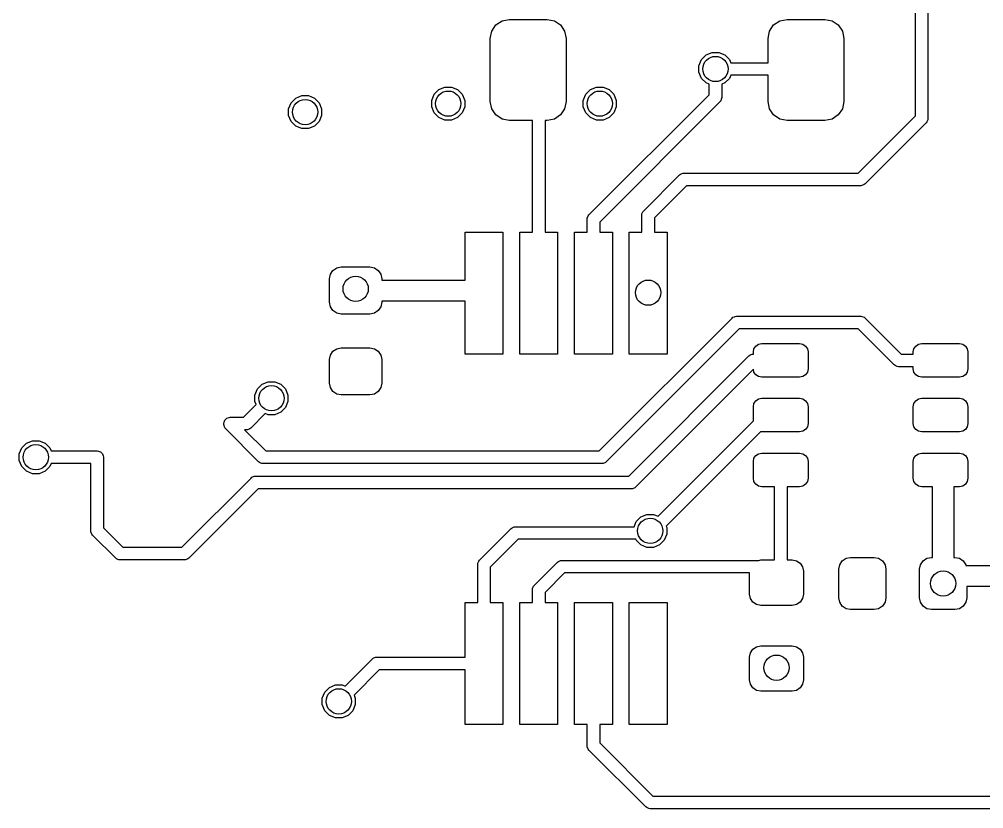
# Model space of a CAD drawing. Extents: x -2.55 to 2.19, y 0.21 to 3.97.
# Drawn here: x -2.4376 to -1.9865, y 3.0278 to 3.3969 of the extents above; entities that cross this region are included whole.
import ezdxf

# ---------------------------------------------------------------- set-up
doc = ezdxf.new("R2010")
doc.units = 0
doc.header["$MEASUREMENT"] = 0
doc.layers.add('BLACK', color=7, linetype='CONTINUOUS')

msp = doc.modelspace()

# ---------------------------------------------------------------- linework, layer by layer
at = {"layer": 'BLACK', "linetype": 'CONTINUOUS'}
for p, q in [((-2.0126, 3.41559), (-2.0126, 3.35055)), ((-2.0185, 3.35177), (-2.0185, 3.41437)), ((-2.21185, 3.39618), (-2.20846, 3.39685)), ((-2.20846, 3.39685), (-2.19075, 3.39685)), ((-2.19075, 3.39685), (-2.18736, 3.39618)), ((-2.08193, 3.39618), (-2.07854, 3.39685)), ((-2.07854, 3.39685), (-2.06083, 3.39685)), ((-2.06083, 3.39685), (-2.05744, 3.39618)), ((-2.21665, 3.39138), (-2.21473, 3.39426)), ((-2.21473, 3.39426), (-2.21185, 3.39618)), ((-2.18736, 3.39618), (-2.18448, 3.39426)), ((-2.18448, 3.39426), (-2.18256, 3.39138)), ((-2.08673, 3.39138), (-2.08481, 3.39426)), ((-2.08481, 3.39426), (-2.08193, 3.39618)), ((-2.05744, 3.39618), (-2.05456, 3.39426)), ((-2.05456, 3.39426), (-2.05264, 3.39138)), ((-2.21732, 3.38799), (-2.21665, 3.39138)), ((-2.21732, 3.35846), (-2.21732, 3.38799)), ((-2.18256, 3.39138), (-2.18189, 3.38799)), ((-2.18189, 3.38799), (-2.18189, 3.35846)), ((-2.0874, 3.38799), (-2.08673, 3.39138)), ((-2.0874, 3.37664), (-2.0874, 3.38799)), ((-2.05264, 3.39138), (-2.05197, 3.38799)), ((-2.05197, 3.38799), (-2.05197, 3.35846)), ((-2.11855, 3.37806), (-2.11638, 3.38024)), ((-2.11638, 3.38024), (-2.11354, 3.38141)), ((-2.11354, 3.38141), (-2.11047, 3.38141)), ((-2.11047, 3.38141), (-2.10763, 3.38024)), ((-2.10763, 3.38024), (-2.10546, 3.37806)), ((-2.11973, 3.37523), (-2.11855, 3.37806)), ((-2.11973, 3.37215), (-2.11973, 3.37523)), ((-2.10546, 3.37806), (-2.10487, 3.37664)), ((-2.10487, 3.37664), (-2.0874, 3.37664)), ((-2.11855, 3.36931), (-2.11973, 3.37215)), ((-2.10487, 3.37074), (-2.10546, 3.36931)), ((-2.0874, 3.37074), (-2.10487, 3.37074)), ((-2.0874, 3.35846), (-2.0874, 3.37074)), ((-2.11638, 3.36714), (-2.11855, 3.36931)), ((-2.11496, 3.36655), (-2.11638, 3.36714)), ((-2.11496, 3.36166), (-2.11496, 3.36655)), ((-2.10763, 3.36714), (-2.10906, 3.36655)), ((-2.10906, 3.36655), (-2.10906, 3.36043)), ((-2.10546, 3.36931), (-2.10763, 3.36714)), ((-2.30831, 3.36009), (-2.30547, 3.36127)), ((-2.30547, 3.36127), (-2.3024, 3.36127)), ((-2.3024, 3.36127), (-2.29956, 3.36009)), ((-2.24473, 3.35902), (-2.24355, 3.36185)), ((-2.24355, 3.36185), (-2.24138, 3.36403)), ((-2.24138, 3.36403), (-2.23854, 3.3652)), ((-2.23854, 3.3652), (-2.23547, 3.3652)), ((-2.23547, 3.3652), (-2.23263, 3.36403)), ((-2.23263, 3.36403), (-2.23046, 3.36185)), ((-2.23046, 3.36185), (-2.22929, 3.35902)), ((-2.17386, 3.35902), (-2.17269, 3.36185)), ((-2.17269, 3.36185), (-2.17052, 3.36403)), ((-2.17118, 3.30543), (-2.11496, 3.36166)), ((-2.17052, 3.36403), (-2.16768, 3.3652)), ((-2.16768, 3.3652), (-2.16461, 3.3652)), ((-2.16461, 3.3652), (-2.16177, 3.36403)), ((-2.16177, 3.36403), (-2.15959, 3.36185)), ((-2.15959, 3.36185), (-2.15842, 3.35902)), ((-2.31166, 3.35508), (-2.31048, 3.35792)), ((-2.31048, 3.35792), (-2.30831, 3.36009)), ((-2.29956, 3.36009), (-2.29739, 3.35792)), ((-2.29739, 3.35792), (-2.29621, 3.35508)), ((-2.24473, 3.35594), (-2.24473, 3.35902)), ((-2.22929, 3.35902), (-2.22929, 3.35594)), ((-2.21665, 3.35507), (-2.21732, 3.35846)), ((-2.18189, 3.35846), (-2.18256, 3.35507)), ((-2.17386, 3.35594), (-2.17386, 3.35902)), ((-2.10992, 3.35835), (-2.16614, 3.30212)), ((-2.15842, 3.35902), (-2.15842, 3.35594)), ((-2.10955, 3.35879), (-2.10992, 3.35835)), ((-2.10911, 3.35986), (-2.10955, 3.35879)), ((-2.10906, 3.36043), (-2.10911, 3.35986)), ((-2.08673, 3.35507), (-2.0874, 3.35846)), ((-2.05197, 3.35846), (-2.05264, 3.35507)), ((-2.31166, 3.35201), (-2.31166, 3.35508)), ((-2.31048, 3.34917), (-2.31166, 3.35201)), ((-2.29621, 3.35201), (-2.29739, 3.34917)), ((-2.29621, 3.35508), (-2.29621, 3.35201)), ((-2.24355, 3.35311), (-2.24473, 3.35594)), ((-2.24138, 3.35093), (-2.24355, 3.35311)), ((-2.23046, 3.35311), (-2.23263, 3.35093)), ((-2.22929, 3.35594), (-2.23046, 3.35311)), ((-2.21473, 3.3522), (-2.21665, 3.35507)), ((-2.21185, 3.35028), (-2.21473, 3.3522)), ((-2.18448, 3.3522), (-2.18736, 3.35028)), ((-2.18256, 3.35507), (-2.18448, 3.3522)), ((-2.17269, 3.35311), (-2.17386, 3.35594)), ((-2.17052, 3.35093), (-2.17269, 3.35311)), ((-2.15959, 3.35311), (-2.16177, 3.35093)), ((-2.15842, 3.35594), (-2.15959, 3.35311)), ((-2.08481, 3.3522), (-2.08673, 3.35507)), ((-2.08193, 3.35028), (-2.08481, 3.3522)), ((-2.05456, 3.3522), (-2.05744, 3.35028)), ((-2.05264, 3.35507), (-2.05456, 3.3522)), ((-2.04528, 3.325), (-2.0185, 3.35177)), ((-2.30831, 3.347), (-2.31048, 3.34917)), ((-2.29739, 3.34917), (-2.29956, 3.347)), ((-2.23854, 3.34976), (-2.24138, 3.35093)), ((-2.23547, 3.34976), (-2.23854, 3.34976)), ((-2.23263, 3.35093), (-2.23547, 3.34976)), ((-2.20846, 3.34961), (-2.21185, 3.35028)), ((-2.19764, 3.34961), (-2.20846, 3.34961)), ((-2.19764, 3.29744), (-2.19764, 3.34961)), ((-2.19075, 3.34961), (-2.19173, 3.34961)), ((-2.19173, 3.34961), (-2.19173, 3.29744)), ((-2.18736, 3.35028), (-2.19075, 3.34961)), ((-2.16768, 3.34976), (-2.17052, 3.35093)), ((-2.16461, 3.34976), (-2.16768, 3.34976)), ((-2.16177, 3.35093), (-2.16461, 3.34976)), ((-2.07854, 3.34961), (-2.08193, 3.35028)), ((-2.06083, 3.34961), (-2.07854, 3.34961)), ((-2.05744, 3.35028), (-2.06083, 3.34961)), ((-2.01346, 3.34846), (-2.04197, 3.31996)), ((-2.0131, 3.34891), (-2.01346, 3.34846)), ((-2.01284, 3.34953), (-2.0131, 3.34891)), ((-2.01266, 3.34997), (-2.01284, 3.34953)), ((-2.0126, 3.35055), (-2.01266, 3.34997)), ((-2.30547, 3.34582), (-2.30831, 3.347)), ((-2.3024, 3.34582), (-2.30547, 3.34582)), ((-2.29956, 3.347), (-2.3024, 3.34582)), ((-2.12841, 3.3245), (-2.12766, 3.32481)), ((-2.12766, 3.32481), (-2.12735, 3.32494)), ((-2.12735, 3.32494), (-2.12677, 3.325)), ((-2.12677, 3.325), (-2.04528, 3.325)), ((-2.14559, 3.3074), (-2.12886, 3.32414)), ((-2.12886, 3.32414), (-2.12841, 3.3245)), ((-2.12555, 3.31909), (-2.14055, 3.30409)), ((-2.04405, 3.31909), (-2.12555, 3.31909)), ((-2.04348, 3.31915), (-2.04405, 3.31909)), ((-2.04241, 3.31959), (-2.04348, 3.31915)), ((-2.04197, 3.31996), (-2.04241, 3.31959)), ((-2.1464, 3.30589), (-2.14596, 3.30696)), ((-2.14596, 3.30696), (-2.14559, 3.3074)), ((-2.17205, 3.30335), (-2.17199, 3.30392)), ((-2.17205, 3.29744), (-2.17205, 3.30335)), ((-2.17199, 3.30392), (-2.17155, 3.30499)), ((-2.17155, 3.30499), (-2.17118, 3.30543)), ((-2.16614, 3.30212), (-2.16614, 3.29744)), ((-2.14646, 3.30531), (-2.1464, 3.30589)), ((-2.14646, 3.29744), (-2.14646, 3.30531)), ((-2.14055, 3.30409), (-2.14055, 3.29744)), ((-2.22913, 3.275), (-2.22913, 3.29744)), ((-2.22913, 3.29744), (-2.21142, 3.29744)), ((-2.21142, 3.29744), (-2.21142, 3.24035)), ((-2.20354, 3.24035), (-2.20354, 3.29744)), ((-2.20354, 3.29744), (-2.19764, 3.29744)), ((-2.19173, 3.29744), (-2.18583, 3.29744)), ((-2.18583, 3.29744), (-2.18583, 3.24035)), ((-2.17795, 3.24035), (-2.17795, 3.29744)), ((-2.17795, 3.29744), (-2.17205, 3.29744)), ((-2.16614, 3.29744), (-2.16024, 3.29744)), ((-2.16024, 3.29744), (-2.16024, 3.24035)), ((-2.15236, 3.24035), (-2.15236, 3.29744)), ((-2.15236, 3.29744), (-2.14646, 3.29744)), ((-2.14055, 3.29744), (-2.13465, 3.29744)), ((-2.13465, 3.29744), (-2.13465, 3.24035)), ((-2.29091, 3.27949), (-2.28912, 3.28068)), ((-2.28912, 3.28068), (-2.28701, 3.2811)), ((-2.28701, 3.2811), (-2.27362, 3.2811)), ((-2.27362, 3.2811), (-2.27151, 3.28068)), ((-2.27151, 3.28068), (-2.26972, 3.27949)), ((-2.29252, 3.27559), (-2.2921, 3.2777)), ((-2.29252, 3.26457), (-2.29252, 3.27559)), ((-2.2921, 3.2777), (-2.29091, 3.27949)), ((-2.26972, 3.27949), (-2.26853, 3.2777)), ((-2.26853, 3.2777), (-2.26811, 3.27559)), ((-2.26811, 3.27559), (-2.26811, 3.275)), ((-2.26811, 3.275), (-2.22913, 3.275)), ((-2.2921, 3.26246), (-2.29252, 3.26457)), ((-2.29091, 3.26067), (-2.2921, 3.26246)), ((-2.26853, 3.26246), (-2.26972, 3.26067)), ((-2.26811, 3.26457), (-2.26853, 3.26246)), ((-2.22913, 3.26516), (-2.26811, 3.26516)), ((-2.26811, 3.26516), (-2.26811, 3.26457)), ((-2.22913, 3.24035), (-2.22913, 3.26516)), ((-2.28912, 3.25947), (-2.29091, 3.26067)), ((-2.28701, 3.25906), (-2.28912, 3.25947)), ((-2.27362, 3.25906), (-2.28701, 3.25906)), ((-2.27151, 3.25947), (-2.27362, 3.25906)), ((-2.26972, 3.26067), (-2.27151, 3.25947)), ((-2.16638, 3.19508), (-2.10425, 3.25721)), ((-2.10425, 3.25721), (-2.10381, 3.25757)), ((-2.10381, 3.25757), (-2.10318, 3.25783)), ((-2.10318, 3.25783), (-2.10274, 3.25801)), ((-2.10274, 3.25801), (-2.10217, 3.25807)), ((-2.10217, 3.25807), (-2.04409, 3.25807)), ((-2.04409, 3.25807), (-2.04352, 3.25801)), ((-2.04352, 3.25801), (-2.04245, 3.25757)), ((-2.04245, 3.25757), (-2.04245, 3.25757)), ((-2.04245, 3.25757), (-2.04201, 3.25721)), ((-2.04201, 3.25721), (-2.02515, 3.24035)), ((-2.10094, 3.25217), (-2.16307, 3.19004)), ((-2.04532, 3.25217), (-2.10094, 3.25217)), ((-2.02847, 3.23531), (-2.04532, 3.25217)), ((-2.09399, 3.24285), (-2.09314, 3.24412)), ((-2.09314, 3.24412), (-2.09186, 3.24498)), ((-2.09186, 3.24498), (-2.09035, 3.24528)), ((-2.09035, 3.24528), (-2.07264, 3.24528)), ((-2.07264, 3.24528), (-2.07113, 3.24498)), ((-2.07113, 3.24498), (-2.06985, 3.24412)), ((-2.06985, 3.24412), (-2.069, 3.24285)), ((-2.01919, 3.24285), (-2.01834, 3.24412)), ((-2.01834, 3.24412), (-2.01706, 3.24498)), ((-2.01706, 3.24498), (-2.01555, 3.24528)), ((-2.01555, 3.24528), (-1.99783, 3.24528)), ((-1.99783, 3.24528), (-1.99633, 3.24498)), ((-1.99633, 3.24498), (-1.99505, 3.24412)), ((-1.99505, 3.24412), (-1.9942, 3.24285)), ((-2.29252, 3.2378), (-2.2921, 3.2399)), ((-2.2921, 3.2399), (-2.29091, 3.24169)), ((-2.29091, 3.24169), (-2.28912, 3.24289)), ((-2.28912, 3.24289), (-2.28701, 3.24331)), ((-2.28701, 3.24331), (-2.27362, 3.24331)), ((-2.27362, 3.24331), (-2.27151, 3.24289)), ((-2.27151, 3.24289), (-2.26972, 3.24169)), ((-2.26972, 3.24169), (-2.26853, 3.2399)), ((-2.26853, 3.2399), (-2.26811, 3.2378)), ((-2.21142, 3.24035), (-2.22913, 3.24035)), ((-2.18583, 3.24035), (-2.20354, 3.24035)), ((-2.16024, 3.24035), (-2.17795, 3.24035)), ((-2.1526, 3.18327), (-2.09638, 3.23949)), ((-2.13465, 3.24035), (-2.15236, 3.24035)), ((-2.09638, 3.23949), (-2.09593, 3.23986)), ((-2.09593, 3.23986), (-2.09531, 3.24011)), ((-2.09531, 3.24011), (-2.09487, 3.2403)), ((-2.09487, 3.2403), (-2.09429, 3.24035)), ((-2.09429, 3.24134), (-2.09399, 3.24285)), ((-2.09429, 3.24035), (-2.09429, 3.24134)), ((-2.069, 3.24285), (-2.0687, 3.24134)), ((-2.0687, 3.24134), (-2.0687, 3.23346)), ((-2.02515, 3.24035), (-2.01949, 3.24035)), ((-2.01949, 3.24134), (-2.01919, 3.24285)), ((-2.01949, 3.24035), (-2.01949, 3.24134)), ((-1.9942, 3.24285), (-1.9939, 3.24134)), ((-1.9939, 3.24134), (-1.9939, 3.23346)), ((-2.29252, 3.22677), (-2.29252, 3.2378)), ((-2.26811, 3.2378), (-2.26811, 3.22677)), ((-2.02802, 3.23495), (-2.02847, 3.23531)), ((-2.02695, 3.23451), (-2.02802, 3.23495)), ((-2.02638, 3.23445), (-2.02695, 3.23451)), ((-2.01949, 3.23445), (-2.02638, 3.23445)), ((-2.01949, 3.23346), (-2.01949, 3.23445)), ((-2.09425, 3.23327), (-2.14929, 3.17823)), ((-2.09399, 3.23196), (-2.09425, 3.23327)), ((-2.09314, 3.23068), (-2.09399, 3.23196)), ((-2.09186, 3.22983), (-2.09314, 3.23068)), ((-2.06985, 3.23068), (-2.07113, 3.22983)), ((-2.069, 3.23196), (-2.06985, 3.23068)), ((-2.0687, 3.23346), (-2.069, 3.23196)), ((-2.01919, 3.23196), (-2.01949, 3.23346)), ((-2.01834, 3.23068), (-2.01919, 3.23196)), ((-2.01706, 3.22983), (-2.01834, 3.23068)), ((-1.99505, 3.23068), (-1.99633, 3.22983)), ((-1.9942, 3.23196), (-1.99505, 3.23068)), ((-1.9939, 3.23346), (-1.9942, 3.23196)), ((-2.32623, 3.22406), (-2.32406, 3.22623)), ((-2.32406, 3.22623), (-2.32122, 3.22741)), ((-2.32122, 3.22741), (-2.31815, 3.22741)), ((-2.31815, 3.22741), (-2.31531, 3.22623)), ((-2.31531, 3.22623), (-2.31314, 3.22406)), ((-2.2921, 3.22466), (-2.29252, 3.22677)), ((-2.26811, 3.22677), (-2.26853, 3.22466)), ((-2.09035, 3.22953), (-2.09186, 3.22983)), ((-2.07264, 3.22953), (-2.09035, 3.22953)), ((-2.07113, 3.22983), (-2.07264, 3.22953)), ((-2.01555, 3.22953), (-2.01706, 3.22983)), ((-1.99783, 3.22953), (-2.01555, 3.22953)), ((-1.99633, 3.22983), (-1.99783, 3.22953)), ((-2.32741, 3.22122), (-2.32623, 3.22406)), ((-2.32741, 3.21815), (-2.32741, 3.22122)), ((-2.31314, 3.22406), (-2.31196, 3.22122)), ((-2.31196, 3.22122), (-2.31196, 3.21815)), ((-2.29091, 3.22287), (-2.2921, 3.22466)), ((-2.28912, 3.22168), (-2.29091, 3.22287)), ((-2.28701, 3.22126), (-2.28912, 3.22168)), ((-2.27362, 3.22126), (-2.28701, 3.22126)), ((-2.27151, 3.22168), (-2.27362, 3.22126)), ((-2.26972, 3.22287), (-2.27151, 3.22168)), ((-2.26853, 3.22466), (-2.26972, 3.22287)), ((-2.33272, 3.21083), (-2.32682, 3.21673)), ((-2.32682, 3.21673), (-2.32741, 3.21815)), ((-2.31196, 3.21815), (-2.31314, 3.21531)), ((-2.09429, 3.21575), (-2.09399, 3.21725)), ((-2.09399, 3.21725), (-2.09314, 3.21853)), ((-2.09314, 3.21853), (-2.09186, 3.21939)), ((-2.09186, 3.21939), (-2.09035, 3.21969)), ((-2.09035, 3.21969), (-2.07264, 3.21969)), ((-2.07264, 3.21969), (-2.07113, 3.21939)), ((-2.07113, 3.21939), (-2.06985, 3.21853)), ((-2.06985, 3.21853), (-2.069, 3.21725)), ((-2.069, 3.21725), (-2.0687, 3.21575)), ((-2.01949, 3.21575), (-2.01919, 3.21725)), ((-2.01919, 3.21725), (-2.01834, 3.21853)), ((-2.01834, 3.21853), (-2.01706, 3.21939)), ((-2.01706, 3.21939), (-2.01555, 3.21969)), ((-2.01555, 3.21969), (-1.99783, 3.21969)), ((-1.99783, 3.21969), (-1.99633, 3.21939)), ((-1.99633, 3.21939), (-1.99505, 3.21853)), ((-1.99505, 3.21853), (-1.9942, 3.21725)), ((-1.9942, 3.21725), (-1.9939, 3.21575)), ((-2.32264, 3.21255), (-2.32941, 3.20579)), ((-2.32122, 3.21196), (-2.32264, 3.21255)), ((-2.31815, 3.21196), (-2.32122, 3.21196)), ((-2.31531, 3.21314), (-2.31815, 3.21196)), ((-2.31314, 3.21531), (-2.31531, 3.21314)), ((-2.09429, 3.2091), (-2.09429, 3.21575)), ((-2.0687, 3.21575), (-2.0687, 3.20787)), ((-2.01949, 3.20787), (-2.01949, 3.21575)), ((-1.9939, 3.21575), (-1.9939, 3.20787)), ((-2.34193, 3.20787), (-2.34187, 3.20845)), ((-2.34193, 3.20748), (-2.34193, 3.20787)), ((-2.34187, 3.2069), (-2.34193, 3.20748)), ((-2.34187, 3.20845), (-2.34143, 3.20951)), ((-2.34143, 3.20951), (-2.34062, 3.21033)), ((-2.34062, 3.21033), (-2.33955, 3.21077)), ((-2.33955, 3.21077), (-2.33898, 3.21083)), ((-2.33898, 3.21083), (-2.33272, 3.21083)), ((-2.13887, 3.16452), (-2.09429, 3.2091)), ((-2.0687, 3.20787), (-2.069, 3.20637)), ((-2.01919, 3.20637), (-2.01949, 3.20787)), ((-1.9939, 3.20787), (-1.9942, 3.20637)), ((-2.34165, 3.20637), (-2.34187, 3.2069)), ((-2.34143, 3.20584), (-2.34165, 3.20637)), ((-2.34106, 3.20539), (-2.34143, 3.20584)), ((-2.32571, 3.19004), (-2.34106, 3.20539)), ((-2.3315, 3.20492), (-2.33224, 3.20492)), ((-2.33224, 3.20492), (-2.3224, 3.19508)), ((-2.33092, 3.20498), (-2.3315, 3.20492)), ((-2.32986, 3.20542), (-2.33092, 3.20498)), ((-2.32941, 3.20579), (-2.32986, 3.20542)), ((-2.09098, 3.20406), (-2.1351, 3.15994)), ((-2.09035, 3.20394), (-2.09098, 3.20406)), ((-2.07264, 3.20394), (-2.09035, 3.20394)), ((-2.07113, 3.20424), (-2.07264, 3.20394)), ((-2.06985, 3.20509), (-2.07113, 3.20424)), ((-2.069, 3.20637), (-2.06985, 3.20509)), ((-2.01834, 3.20509), (-2.01919, 3.20637)), ((-2.01706, 3.20424), (-2.01834, 3.20509)), ((-2.01555, 3.20394), (-2.01706, 3.20424)), ((-1.99783, 3.20394), (-2.01555, 3.20394)), ((-1.99633, 3.20424), (-1.99783, 3.20394)), ((-1.99505, 3.20509), (-1.99633, 3.20424)), ((-1.9942, 3.20637), (-1.99505, 3.20509)), ((-2.43647, 3.1965), (-2.4343, 3.19867)), ((-2.4343, 3.19867), (-2.43146, 3.19985)), ((-2.43146, 3.19985), (-2.42839, 3.19985)), ((-2.42839, 3.19985), (-2.42555, 3.19867)), ((-2.42555, 3.19867), (-2.42337, 3.1965)), ((-2.43764, 3.19366), (-2.43647, 3.1965)), ((-2.42337, 3.1965), (-2.42279, 3.19508)), ((-2.42279, 3.19508), (-2.40124, 3.19508)), ((-2.40124, 3.19508), (-2.40066, 3.19502)), ((-2.40066, 3.19502), (-2.3996, 3.19458)), ((-2.3996, 3.19458), (-2.39878, 3.19377)), ((-2.3224, 3.19508), (-2.16638, 3.19508)), ((-2.09186, 3.19379), (-2.09035, 3.19409)), ((-2.09035, 3.19409), (-2.07264, 3.19409)), ((-2.07264, 3.19409), (-2.07113, 3.19379)), ((-2.01706, 3.19379), (-2.01555, 3.19409)), ((-2.01555, 3.19409), (-1.99783, 3.19409)), ((-1.99783, 3.19409), (-1.99633, 3.19379)), ((-2.43764, 3.19059), (-2.43764, 3.19366)), ((-2.43647, 3.18775), (-2.43764, 3.19059)), ((-2.39878, 3.19377), (-2.39834, 3.1927)), ((-2.39834, 3.1927), (-2.39828, 3.19213)), ((-2.39828, 3.19213), (-2.39828, 3.15904)), ((-2.32526, 3.18967), (-2.32571, 3.19004)), ((-2.32464, 3.18941), (-2.32526, 3.18967)), ((-2.3242, 3.18923), (-2.32464, 3.18941)), ((-2.16352, 3.18967), (-2.16458, 3.18923)), ((-2.16307, 3.19004), (-2.16352, 3.18967)), ((-2.09429, 3.19016), (-2.09399, 3.19166)), ((-2.09429, 3.18228), (-2.09429, 3.19016)), ((-2.09399, 3.19166), (-2.09314, 3.19294)), ((-2.09314, 3.19294), (-2.09186, 3.19379)), ((-2.07113, 3.19379), (-2.06985, 3.19294)), ((-2.06985, 3.19294), (-2.069, 3.19166)), ((-2.069, 3.19166), (-2.0687, 3.19016)), ((-2.0687, 3.19016), (-2.0687, 3.18228)), ((-2.01949, 3.19016), (-2.01919, 3.19166)), ((-2.01949, 3.18228), (-2.01949, 3.19016)), ((-2.01919, 3.19166), (-2.01834, 3.19294)), ((-2.01834, 3.19294), (-2.01706, 3.19379)), ((-1.99633, 3.19379), (-1.99505, 3.19294)), ((-1.99505, 3.19294), (-1.9942, 3.19166)), ((-1.9942, 3.19166), (-1.9939, 3.19016)), ((-1.9939, 3.19016), (-1.9939, 3.18228)), ((-2.4343, 3.18558), (-2.43647, 3.18775)), ((-2.43146, 3.1844), (-2.4343, 3.18558)), ((-2.42555, 3.18558), (-2.42839, 3.1844)), ((-2.42337, 3.18775), (-2.42555, 3.18558)), ((-2.42279, 3.18917), (-2.42337, 3.18775)), ((-2.40419, 3.18917), (-2.42279, 3.18917)), ((-2.40419, 3.15782), (-2.40419, 3.18917)), ((-2.32362, 3.18917), (-2.3242, 3.18923)), ((-2.16516, 3.18917), (-2.32362, 3.18917)), ((-2.16458, 3.18923), (-2.16516, 3.18917)), ((-2.42839, 3.1844), (-2.43146, 3.1844)), ((-2.36166, 3.15), (-2.32925, 3.1824)), ((-2.32925, 3.1824), (-2.32881, 3.18277)), ((-2.32881, 3.18277), (-2.32774, 3.18321)), ((-2.32774, 3.18321), (-2.32717, 3.18327)), ((-2.32717, 3.18327), (-2.1526, 3.18327)), ((-2.09399, 3.18078), (-2.09429, 3.18228)), ((-2.09314, 3.1795), (-2.09399, 3.18078)), ((-2.069, 3.18078), (-2.06985, 3.1795)), ((-2.0687, 3.18228), (-2.069, 3.18078)), ((-2.01919, 3.18078), (-2.01949, 3.18228)), ((-2.01834, 3.1795), (-2.01919, 3.18078)), ((-1.9942, 3.18078), (-1.99505, 3.1795)), ((-1.9939, 3.18228), (-1.9942, 3.18078)), ((-2.32594, 3.17736), (-2.35835, 3.14496)), ((-2.15138, 3.17736), (-2.32594, 3.17736)), ((-2.1508, 3.17742), (-2.15138, 3.17736)), ((-2.14974, 3.17786), (-2.1508, 3.17742)), ((-2.14929, 3.17823), (-2.14974, 3.17786)), ((-2.09186, 3.17865), (-2.09314, 3.1795)), ((-2.09035, 3.17835), (-2.09186, 3.17865)), ((-2.08445, 3.17835), (-2.09035, 3.17835)), ((-2.08445, 3.14409), (-2.08445, 3.17835)), ((-2.07264, 3.17835), (-2.07854, 3.17835)), ((-2.07854, 3.17835), (-2.07854, 3.14409)), ((-2.07113, 3.17865), (-2.07264, 3.17835)), ((-2.06985, 3.1795), (-2.07113, 3.17865)), ((-2.01706, 3.17865), (-2.01834, 3.1795)), ((-2.01555, 3.17835), (-2.01706, 3.17865)), ((-2.01043, 3.17835), (-2.01555, 3.17835)), ((-2.01043, 3.14528), (-2.01043, 3.17835)), ((-1.99783, 3.17835), (-2.00059, 3.17835)), ((-2.00059, 3.17835), (-2.00059, 3.14528)), ((-1.99633, 3.17865), (-1.99783, 3.17835)), ((-1.99505, 3.1795), (-1.99633, 3.17865)), ((-2.14907, 3.16205), (-2.14689, 3.16422)), ((-2.14689, 3.16422), (-2.14406, 3.1654)), ((-2.14406, 3.1654), (-2.14098, 3.1654)), ((-2.14098, 3.1654), (-2.13887, 3.16452)), ((-2.40413, 3.15724), (-2.40419, 3.15782)), ((-2.39828, 3.15904), (-2.38924, 3.15)), ((-2.22236, 3.14402), (-2.2076, 3.15878)), ((-2.2076, 3.15878), (-2.20715, 3.15915)), ((-2.20715, 3.15915), (-2.20609, 3.15959)), ((-2.20609, 3.15959), (-2.20551, 3.15965)), ((-2.20551, 3.15965), (-2.15006, 3.15965)), ((-2.15006, 3.15965), (-2.14907, 3.16205)), ((-2.1351, 3.15994), (-2.1348, 3.15921)), ((-2.1348, 3.15921), (-2.1348, 3.15614)), ((-2.40369, 3.15618), (-2.40413, 3.15724)), ((-2.40333, 3.15573), (-2.40369, 3.15618)), ((-2.39255, 3.14496), (-2.40333, 3.15573)), ((-2.20429, 3.15374), (-2.21732, 3.14071)), ((-2.14925, 3.15374), (-2.20429, 3.15374)), ((-2.14907, 3.1533), (-2.14925, 3.15374)), ((-2.14689, 3.15113), (-2.14907, 3.1533)), ((-2.13597, 3.1533), (-2.13815, 3.15113)), ((-2.1348, 3.15614), (-2.13597, 3.1533)), ((-2.38924, 3.15), (-2.36166, 3.15)), ((-2.14406, 3.14995), (-2.14689, 3.15113)), ((-2.14098, 3.14995), (-2.14406, 3.14995)), ((-2.13815, 3.15113), (-2.14098, 3.14995)), ((-2.39211, 3.14459), (-2.39255, 3.14496)), ((-2.39148, 3.14433), (-2.39211, 3.14459)), ((-2.39104, 3.14415), (-2.39148, 3.14433)), ((-2.35879, 3.14459), (-2.35986, 3.14415)), ((-2.35835, 3.14496), (-2.35879, 3.14459)), ((-2.05272, 3.14366), (-2.05093, 3.14486)), ((-2.05093, 3.14486), (-2.04882, 3.14528)), ((-2.04882, 3.14528), (-2.0378, 3.14528)), ((-2.0378, 3.14528), (-2.03569, 3.14486)), ((-2.03569, 3.14486), (-2.0339, 3.14366)), ((-2.01492, 3.14366), (-2.01313, 3.14486)), ((-2.01313, 3.14486), (-2.01102, 3.14528)), ((-2.01102, 3.14528), (-2.01043, 3.14528)), ((-2.00059, 3.14528), (-2, 3.14528)), ((-2, 3.14528), (-1.99789, 3.14486)), ((-1.99789, 3.14486), (-1.9961, 3.14366)), ((-2.39047, 3.14409), (-2.39104, 3.14415)), ((-2.36043, 3.14409), (-2.39047, 3.14409)), ((-2.35986, 3.14415), (-2.36043, 3.14409)), ((-2.22323, 3.14193), (-2.22317, 3.14251)), ((-2.22323, 3.12421), (-2.22323, 3.14193)), ((-2.22317, 3.14251), (-2.22273, 3.14357)), ((-2.22273, 3.14357), (-2.22236, 3.14402)), ((-2.21732, 3.14071), (-2.21732, 3.12421)), ((-2.19677, 3.13221), (-2.18595, 3.14303)), ((-2.18595, 3.14303), (-2.1855, 3.1434)), ((-2.1855, 3.1434), (-2.1848, 3.14369)), ((-2.1848, 3.14369), (-2.18443, 3.14384)), ((-2.18443, 3.14384), (-2.18386, 3.1439)), ((-2.18386, 3.1439), (-2.09174, 3.1439)), ((-2.09174, 3.1439), (-2.09075, 3.14409)), ((-2.09075, 3.14409), (-2.08445, 3.14409)), ((-2.07854, 3.14409), (-2.07618, 3.14409)), ((-2.07618, 3.14409), (-2.07415, 3.14369)), ((-2.07415, 3.14369), (-2.07242, 3.14254)), ((-2.07242, 3.14254), (-2.07127, 3.14081)), ((-2.07127, 3.14081), (-2.07087, 3.13878)), ((-2.05433, 3.13976), (-2.05391, 3.14187)), ((-2.05433, 3.12638), (-2.05433, 3.13976)), ((-2.05391, 3.14187), (-2.05272, 3.14366)), ((-2.0339, 3.14366), (-2.0327, 3.14187)), ((-2.0327, 3.14187), (-2.03228, 3.13976)), ((-2.03228, 3.13976), (-2.03228, 3.12638)), ((-2.01654, 3.13976), (-2.01612, 3.14187)), ((-2.01654, 3.12638), (-2.01654, 3.13976)), ((-2.01612, 3.14187), (-2.01492, 3.14366)), ((-1.9961, 3.14366), (-1.99491, 3.14187)), ((-1.99491, 3.14187), (-1.99484, 3.14154)), ((-1.99484, 3.14154), (-1.96614, 3.14154)), ((-2.18264, 3.13799), (-2.19173, 3.1289)), ((-2.09606, 3.13799), (-2.18264, 3.13799)), ((-2.09606, 3.12815), (-2.09606, 3.13799)), ((-2.07087, 3.13878), (-2.07087, 3.12815)), ((-2.19764, 3.13012), (-2.19758, 3.13069)), ((-2.19758, 3.13069), (-2.19714, 3.13176)), ((-2.19714, 3.13176), (-2.19677, 3.13221)), ((-1.96614, 3.13169), (-1.99449, 3.13169)), ((-1.99449, 3.13169), (-1.99449, 3.12638)), ((-2.19764, 3.12421), (-2.19764, 3.13012)), ((-2.19173, 3.1289), (-2.19173, 3.12421)), ((-2.09566, 3.12612), (-2.09606, 3.12815)), ((-2.07087, 3.12815), (-2.07127, 3.12612)), ((-2.05391, 3.12427), (-2.05433, 3.12638)), ((-2.03228, 3.12638), (-2.0327, 3.12427)), ((-2.01612, 3.12427), (-2.01654, 3.12638)), ((-1.99449, 3.12638), (-1.99491, 3.12427)), ((-2.22913, 3.09862), (-2.22913, 3.12421)), ((-2.22913, 3.12421), (-2.22323, 3.12421)), ((-2.21732, 3.12421), (-2.21142, 3.12421)), ((-2.21142, 3.12421), (-2.21142, 3.06713)), ((-2.20354, 3.06713), (-2.20354, 3.12421)), ((-2.20354, 3.12421), (-2.19764, 3.12421)), ((-2.19173, 3.12421), (-2.18583, 3.12421)), ((-2.18583, 3.12421), (-2.18583, 3.06713)), ((-2.17795, 3.06713), (-2.17795, 3.12421)), ((-2.17795, 3.12421), (-2.16024, 3.12421)), ((-2.16024, 3.12421), (-2.16024, 3.06713)), ((-2.15236, 3.06713), (-2.15236, 3.12421)), ((-2.15236, 3.12421), (-2.13465, 3.12421)), ((-2.13465, 3.12421), (-2.13465, 3.06713)), ((-2.09451, 3.12439), (-2.09566, 3.12612)), ((-2.09278, 3.12324), (-2.09451, 3.12439)), ((-2.09075, 3.12283), (-2.09278, 3.12324)), ((-2.07618, 3.12283), (-2.09075, 3.12283)), ((-2.07415, 3.12324), (-2.07618, 3.12283)), ((-2.07242, 3.12439), (-2.07415, 3.12324)), ((-2.07127, 3.12612), (-2.07242, 3.12439)), ((-2.05272, 3.12248), (-2.05391, 3.12427)), ((-2.05093, 3.12129), (-2.05272, 3.12248)), ((-2.0339, 3.12248), (-2.03569, 3.12129)), ((-2.0327, 3.12427), (-2.0339, 3.12248)), ((-2.01492, 3.12248), (-2.01612, 3.12427)), ((-2.01313, 3.12129), (-2.01492, 3.12248)), ((-1.9961, 3.12248), (-1.99789, 3.12129)), ((-1.99491, 3.12427), (-1.9961, 3.12248)), ((-2.04882, 3.12087), (-2.05093, 3.12129)), ((-2.0378, 3.12087), (-2.04882, 3.12087)), ((-2.03569, 3.12129), (-2.0378, 3.12087)), ((-2.01102, 3.12087), (-2.01313, 3.12129)), ((-2, 3.12087), (-2.01102, 3.12087)), ((-1.99789, 3.12129), (-2, 3.12087)), ((-2.09278, 3.10353), (-2.09075, 3.10394)), ((-2.09075, 3.10394), (-2.07618, 3.10394)), ((-2.07618, 3.10394), (-2.07415, 3.10353)), ((-2.09606, 3.09862), (-2.09566, 3.10066)), ((-2.09566, 3.10066), (-2.09451, 3.10238)), ((-2.09451, 3.10238), (-2.09278, 3.10353)), ((-2.07415, 3.10353), (-2.07242, 3.10238)), ((-2.07242, 3.10238), (-2.07127, 3.10066)), ((-2.07127, 3.10066), (-2.07087, 3.09862)), ((-2.28523, 3.08509), (-2.27256, 3.09776)), ((-2.27256, 3.09776), (-2.27211, 3.09812)), ((-2.27211, 3.09812), (-2.27105, 3.09857)), ((-2.27105, 3.09857), (-2.27047, 3.09862)), ((-2.27047, 3.09862), (-2.22913, 3.09862)), ((-2.09606, 3.08799), (-2.09606, 3.09862)), ((-2.07087, 3.09862), (-2.07087, 3.08799)), ((-2.26925, 3.09272), (-2.28106, 3.08091)), ((-2.22913, 3.09272), (-2.26925, 3.09272)), ((-2.22913, 3.06713), (-2.22913, 3.09272)), ((-2.29256, 3.0845), (-2.28973, 3.08568)), ((-2.28973, 3.08568), (-2.28665, 3.08568)), ((-2.28665, 3.08568), (-2.28523, 3.08509)), ((-2.09566, 3.08596), (-2.09606, 3.08799)), ((-2.09451, 3.08423), (-2.09566, 3.08596)), ((-2.07127, 3.08596), (-2.07242, 3.08423)), ((-2.07087, 3.08799), (-2.07127, 3.08596)), ((-2.29591, 3.07949), (-2.29474, 3.08233)), ((-2.29474, 3.08233), (-2.29256, 3.0845)), ((-2.09278, 3.08308), (-2.09451, 3.08423)), ((-2.09075, 3.08268), (-2.09278, 3.08308)), ((-2.07618, 3.08268), (-2.09075, 3.08268)), ((-2.07415, 3.08308), (-2.07618, 3.08268)), ((-2.07242, 3.08423), (-2.07415, 3.08308)), ((-2.29591, 3.07642), (-2.29591, 3.07949)), ((-2.28106, 3.08091), (-2.28047, 3.07949)), ((-2.28047, 3.07949), (-2.28047, 3.07642)), ((-2.29474, 3.07358), (-2.29591, 3.07642)), ((-2.29256, 3.07141), (-2.29474, 3.07358)), ((-2.28164, 3.07358), (-2.28381, 3.07141)), ((-2.28047, 3.07642), (-2.28164, 3.07358)), ((-2.28973, 3.07023), (-2.29256, 3.07141)), ((-2.28665, 3.07023), (-2.28973, 3.07023)), ((-2.28381, 3.07141), (-2.28665, 3.07023)), ((-2.21142, 3.06713), (-2.22913, 3.06713)), ((-2.18583, 3.06713), (-2.20354, 3.06713)), ((-2.17205, 3.06713), (-2.17795, 3.06713)), ((-2.17205, 3.05728), (-2.17205, 3.06713)), ((-2.16024, 3.06713), (-2.16614, 3.06713)), ((-2.16614, 3.06713), (-2.16614, 3.05851)), ((-2.13465, 3.06713), (-2.15236, 3.06713)), ((-2.16614, 3.05851), (-2.1413, 3.03366)), ((-2.17199, 3.05671), (-2.17205, 3.05728)), ((-2.17155, 3.05564), (-2.17199, 3.05671)), ((-2.17118, 3.0552), (-2.17155, 3.05564)), ((-2.14461, 3.02862), (-2.17118, 3.0552)), ((-2.1413, 3.03366), (-1.84429, 3.03366)), ((-2.14416, 3.02825), (-2.14461, 3.02862)), ((-2.1431, 3.02781), (-2.14416, 3.02825)), ((-2.14252, 3.02776), (-2.1431, 3.02781)), ((-1.84551, 3.02776), (-2.14252, 3.02776))]:
    msp.add_line(p, q, dxfattribs=at)
at = {"layer": 'BLACK'}
for centre in [(-2.11201, 3.37369), (-2.23701, 3.35748), (-2.16614, 3.35748), (-2.30394, 3.35354), (-2.28031, 3.27087), (-2.1435, 3.26909), (-2.31969, 3.21969), (-2.42992, 3.19213), (-2.14252, 3.15768), (-2.00551, 3.13307), (-2.08346, 3.0937), (-2.28819, 3.07795)]:
    msp.add_circle(centre, 0.00591, dxfattribs=at)
at = {"layer": 'WHITE'}
for centre in [(-2.11201, 3.37369), (-2.23701, 3.35748), (-2.16614, 3.35748), (-2.30394, 3.35354), (-2.28031, 3.27087), (-2.1435, 3.26909), (-2.31969, 3.21969), (-2.42992, 3.19213), (-2.14252, 3.15768), (-2.00551, 3.13307), (-2.08346, 3.0937), (-2.28819, 3.07795)]:
    msp.add_circle(centre, 0.00591, dxfattribs=at)

doc.saveas('drawing.dxf')
